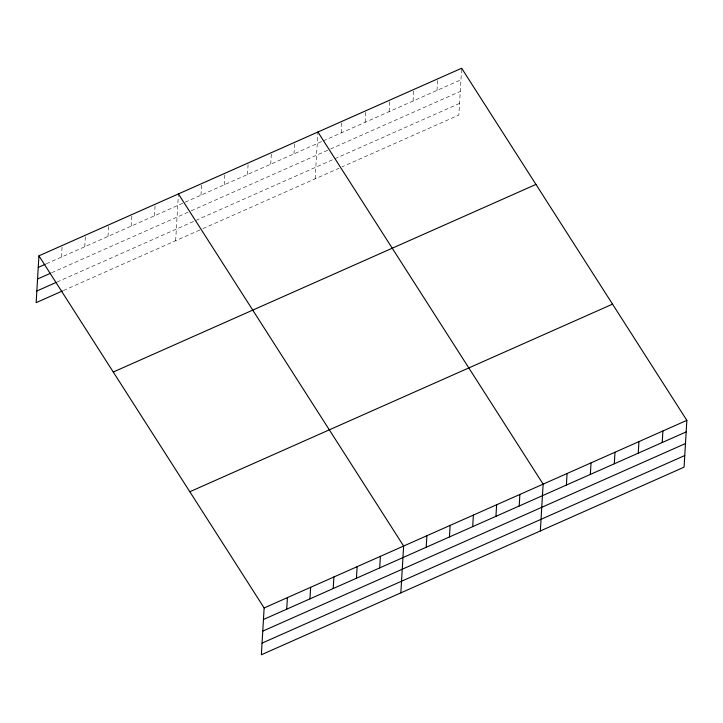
<?xml version="1.0" encoding="UTF-8"?>
<svg xmlns="http://www.w3.org/2000/svg" width="723" height="723" viewBox="0 0 723 723"><rect width="100%" height="100%" fill="white"/><g stroke="black" fill="none" stroke-linecap="round" stroke-linejoin="round"><path stroke-width="0.54" stroke-dasharray="3.62 2.71" d="M61.491 257.054L62.178 245.504M84.745 246.733L85.431 235.192M107.989 236.421L108.676 224.871M131.243 226.1L131.929 214.55M154.487 215.788L155.174 204.238M175.644 240.741L178.364 194.966M200.985 195.147L201.672 183.597M224.238 184.835L224.925 173.285M247.492 174.514L248.17 162.964M270.736 164.193L271.423 152.643M293.99 153.882L294.668 142.332M315.138 178.834L317.858 133.059M341.193 132.933L341.871 121.383M365.142 122.295L365.829 110.755M389.091 111.667L389.778 100.117M413.05 101.039L413.737 89.489M436.999 90.411L437.686 78.861M461.581 69.281L458.861 115.056L342.087 166.877M46.335 263.787L322.223 141.347M323.226 140.904L460.958 79.774M51.704 272.734L190.185 211.279M191.197 210.827L329.516 149.444M330.519 149.001L460.262 91.414M57.054 282.033L459.557 103.407M63.443 290.538L201.925 229.083M202.937 228.631L339.096 168.206"/><path stroke-width="1.08" d="M38.934 255.825L264.139 607.944L261.355 654.767L684.066 467.175L686.85 420.352L461.645 68.233L38.934 255.825L36.15 302.648L62.431 290.98M286.706 609.182L287.393 597.632M309.95 598.861L310.637 587.311M333.204 588.54L333.89 576.99M356.448 578.228L357.135 566.678M379.702 567.907L380.388 556.358M400.849 592.86L403.633 546.037L178.427 193.918M426.199 547.275L426.886 535.725M449.444 536.954L450.131 525.404M472.697 526.633L473.384 515.083M495.942 516.321L496.629 504.771M519.195 506.001L519.882 494.451M540.343 530.953L543.127 484.13L317.921 132.011M566.398 485.052L567.085 473.502M590.348 474.424L591.034 462.874M614.306 463.786L614.993 452.246M638.255 453.158L638.942 441.608M662.214 442.53L662.901 430.98M38.247 267.374L45.323 264.229M37.551 279.015L50.691 273.186M36.846 291.007L56.051 282.485M113.249 372.029L535.96 184.428M189.824 491.748L612.535 304.148M264.139 607.944L686.85 420.352M263.452 619.494L686.163 431.902M262.765 631.134L685.476 443.542M262.051 643.127L684.762 455.535"/></g></svg>
